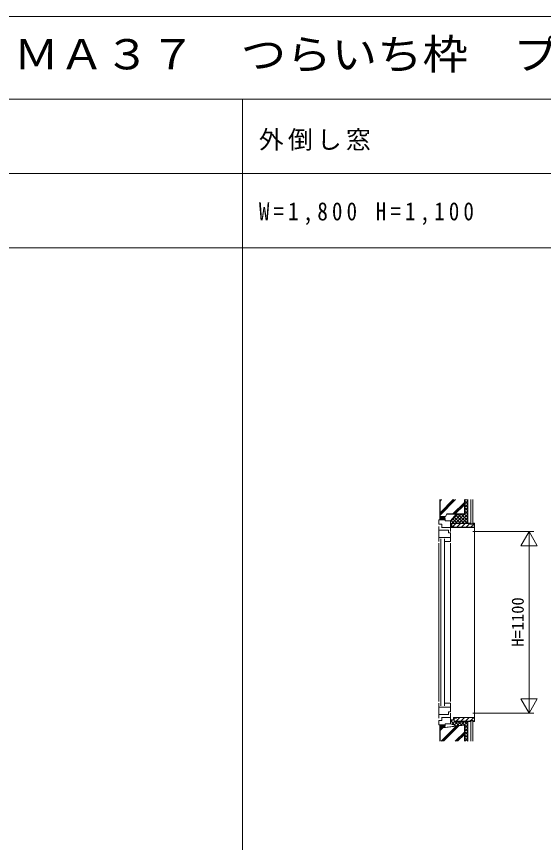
# Model space of a CAD drawing. Units: millimetres, scale not verified. Extents: x -14850 to 12650, y -10500 to 9500.
# Drawn here: x -10757 to -7568, y 4500 to 9500 of the extents above; entities that cross this region are included whole.
import ezdxf
from ezdxf.enums import TextEntityAlignment as Align

# ---------------------------------------------------------------- set-up
doc = ezdxf.new("R2010")
doc.units = ezdxf.units.MM
doc.header["$LTSCALE"] = 50
doc.layers.add('0-0_0', color=7, linetype='Continuous')
for name, color, linetype, lineweight in [('0-1_YKK_F1', 7, 'Continuous', 9), ('0-2_YKK_Z1', 7, 'Continuous', 9), ('0-4_YKK_C2', 5, 'Continuous', 9), ('0-5_YKK_N1', 2, 'Continuous', 9), ('0-8_YKK_C1', 4, 'Continuous', 9)]:
    doc.layers.add(name, color=color, linetype=linetype, lineweight=lineweight)
doc.styles.add('ＭＳ ゴシック', font='')
doc.styles.get('ＭＳ ゴシック').set_extended_font_data('MS Gothic')

msp = doc.modelspace()

# ---------------------------------------------------------------- linework, layer by layer
at = {"layer": '0-1_YKK_F1'}
for p, q in [((-14850, 9500), (12650, 9500)), ((-14850, 9000), (12450, 9000)), ((-9390, -10500), (-9390, 9000)), ((-14850, 8550), (12450, 8550)), ((-14850, 8100), (12450, 8100))]:
    msp.add_line(p, q, dxfattribs=at)
at = {"layer": '0-2_YKK_Z1'}
for p, q in [((-8195, 6472.5), (-8195, 6575.51)), ((-8100, 6575.51), (-8193.5, 6482.02)), ((-8184.86, 6575.51), (-8193.5, 6566.87)), ((-8109.9, 6575.51), (-8193.5, 6491.91)), ((-8114.15, 6575.51), (-8193.5, 6496.16)), ((-8193.5, 6575.51), (-8193.5, 6474)), ((-8046.5, 6558.31), (-8115.8, 6489)), ((-8046.5, 6554.06), (-8111.56, 6489)), ((-8046.5, 6489), (-8046.5, 6575.51)), ((-8045, 6487.5), (-8045, 6575.51)), ((-8045, 6487.5), (-8045, 6575.51)), ((-8045, 6567.5), (-8036.99, 6575.51)), ((-8025, 6547.5), (-8045, 6567.5)), ((-8045, 6547.5), (-8025, 6567.5)), ((-8025, 6567.5), (-8033.01, 6575.51)), ((-8025, 6432.5), (-8025, 6575.51)), ((-8046.5, 6544.16), (-8101.66, 6489)), ((-8025, 6527.5), (-8045, 6547.5)), ((-8045, 6527.5), (-8025, 6547.5)), ((-8025, 6507.5), (-8045, 6527.5)), ((-8045, 6507.5), (-8025, 6527.5)), ((-8045, 6487.5), (-8025, 6507.5)), ((-8025, 6487.5), (-8045, 6507.5)), ((-8195, 6472.5), (-8160, 6472.5)), ((-8193.5, 6474), (-8160.93, 6474)), ((-8185, 6471), (-8185, 6454)), ((-8183.5, 6472.5), (-8181.5, 6472.5)), ((-8183.5, 6452.5), (-8181.5, 6452.5)), ((-8180, 6471), (-8180, 6454)), ((-8170, 6471), (-8170, 6454)), ((-8168.5, 6472.5), (-8166.5, 6472.5)), ((-8168.5, 6452.5), (-8166.5, 6452.5)), ((-8165, 6471), (-8165, 6454)), ((-8160.93, 6474), (-8153.43, 6489)), ((-8160, 6472.5), (-8152.5, 6487.5)), ((-8046.5, 6489), (-8153.43, 6489)), ((-8152.5, 6487.5), (-8045, 6487.5)), ((-8130, 6447.5), (-8096, 6487.5)), ((-8128, 6444.5), (-8085, 6487.5)), ((-8110, 6432.5), (-8127.7, 6450.2)), ((-8120, 6432.5), (-8065, 6487.5)), ((-8090, 6432.5), (-8118.51, 6461.01)), ((-8070, 6432.5), (-8109.32, 6471.82)), ((-8050, 6432.5), (-8100.14, 6482.64)), ((-8100, 6432.5), (-8045, 6487.5)), ((-8030, 6432.5), (-8085, 6487.5)), ((-8080, 6432.5), (-8025, 6487.5)), ((-8025, 6447.5), (-8065, 6487.5)), ((-8060, 6432.5), (-8025, 6467.5)), ((-8025, 6467.5), (-8045, 6487.5)), ((-8124, 6410.5), (-8110, 6410.5)), ((-8123, 6431.5), (-8123, 6411.5)), ((-8123, 6431.5), (-8011, 6431.5)), ((-8109, 6411.5), (-8123, 6411.5)), ((-8117.21, 6411.5), (-8097.21, 6431.5)), ((-8110, 6407.5), (-8110, 6410.5)), ((-8110, 6407.5), (-7985, 6407.5)), ((-8109, 6411.5), (-8109, 6408.5)), ((-7986, 6408.5), (-8109, 6408.5)), ((-8091.92, 6408.5), (-8068.92, 6431.5)), ((-8063.64, 6408.5), (-8040.64, 6431.5)), ((-8040, 6432.5), (-8025, 6447.5)), ((-8035.35, 6408.5), (-8012.35, 6431.5)), ((-8011, 6426.5), (-8011, 6431.5)), ((-7994, 6426.5), (-8011, 6426.5)), ((-8010, 6427.5), (-8010, 6432.5)), ((-7995, 6427.5), (-8010, 6427.5)), ((-8007.07, 6408.5), (-7986, 6429.57)), ((-7995, 6427.5), (-7995, 6432.5)), ((-7995, 6432.5), (-7985, 6432.5)), ((-7994, 6431.5), (-7986, 6431.5)), ((-7994, 6426.5), (-7994, 6431.5)), ((-7986, 6431.5), (-7986, 6408.5)), ((-7985, 6407.5), (-7985, 6432.5)), ((-7985, 5257.5), (-7985, 6407.5)), ((-8109, 5254.5), (-8095, 5254.5)), ((-8108, 5250.71), (-8105.21, 5253.5)), ((-8094, 5253.5), (-8108, 5253.5)), ((-8108, 5233.5), (-8108, 5253.5)), ((-8096.92, 5233.5), (-8073.92, 5256.5)), ((-8095, 5257.5), (-7985, 5257.5)), ((-8095, 5257.5), (-8095, 5254.5)), ((-8094, 5253.5), (-8094, 5256.5)), ((-7986, 5256.5), (-8094, 5256.5)), ((-8068.64, 5233.5), (-8045.64, 5256.5)), ((-8040.35, 5233.5), (-8017.35, 5256.5)), ((-8007.07, 5238.5), (-7989.07, 5256.5)), ((-7986, 5233.5), (-7986, 5256.5)), ((-7985, 5257.5), (-7985, 5232.5)), ((-8195, 5192.5), (-8045, 5212.5)), ((-8193.5, 5191.19), (-8046.5, 5210.79)), ((-8095.64, 5204.23), (-8187.1, 5112.77)), ((-8185, 5211), (-8185, 5195.55)), ((-8183.5, 5212.5), (-8181.5, 5212.5)), ((-8090.75, 5204.89), (-8182.86, 5112.77)), ((-8180, 5211), (-8180, 5195.81)), ((-8079.32, 5206.41), (-8172.96, 5112.77)), ((-8170, 5211), (-8170, 5197.55)), ((-8168.5, 5212.5), (-8166.5, 5212.5)), ((-8165, 5211), (-8165, 5197.81)), ((-8130, 5217.5), (-8096.21, 5205.67)), ((-8119.64, 5237.86), (-8128, 5229.5)), ((-8127, 5234.5), (-8099.22, 5206.73)), ((-8105, 5232.5), (-8122.59, 5214.91)), ((-8108, 5233.5), (-8011, 5233.5)), ((-8085, 5232.5), (-8107.78, 5209.72)), ((-8105, 5232.5), (-8080.29, 5207.79)), ((-8065, 5232.5), (-8091.15, 5206.35)), ((-8085, 5232.5), (-8062.65, 5210.15)), ((-8045, 5232.5), (-8068.08, 5209.42)), ((-8065, 5232.5), (-8045, 5212.5)), ((-8046.5, 5112.77), (-8046.5, 5210.79)), ((-8045, 5232.5), (-8025, 5212.5)), ((-8025, 5232.5), (-8045, 5212.5)), ((-8045, 5212.5), (-8045, 5112.77)), ((-8025, 5212.5), (-8045, 5192.5)), ((-8045, 5212.5), (-8025, 5192.5)), ((-8045, 5212.5), (-8045, 5112.77)), ((-8025, 5232.5), (-8025, 5232.5)), ((-8025, 5232.5), (-8025, 5212.5)), ((-8025, 5212.5), (-8025, 5112.77)), ((-7994, 5238.5), (-8011, 5238.5)), ((-8011, 5238.5), (-8011, 5233.5)), ((-7995, 5237.5), (-8010, 5237.5)), ((-8010, 5237.5), (-8010, 5232.5)), ((-8007.5, 5237.5), (-8007.5, 5112.77)), ((-7995, 5237.5), (-8007.5, 5237.5)), ((-7995, 5112.77), (-7995, 5237.5)), ((-7995, 5237.5), (-7995, 5232.5)), ((-7995, 5232.5), (-7985, 5232.5)), ((-7994, 5238.5), (-7994, 5233.5)), ((-7994, 5233.5), (-7986, 5233.5)), ((-8195, 5112.77), (-8195, 5192.5)), ((-8177.23, 5193.36), (-8193.5, 5177.09)), ((-8188.65, 5191.83), (-8193.5, 5186.99)), ((-8193.5, 5191.19), (-8193.5, 5112.77)), ((-8183.3, 5194.06), (-8181.3, 5194.33)), ((-8168.3, 5196.06), (-8166.3, 5196.33)), ((-8046.5, 5168.52), (-8102.25, 5112.77)), ((-8046.5, 5164.28), (-8098.01, 5112.77)), ((-8046.5, 5154.38), (-8088.11, 5112.77)), ((-8045, 5192.5), (-8025, 5172.5)), ((-8025, 5192.5), (-8045, 5172.5)), ((-8045, 5172.5), (-8025, 5152.5)), ((-8025, 5172.5), (-8045, 5152.5)), ((-8045, 5152.5), (-8025, 5132.5)), ((-8025, 5152.5), (-8045, 5132.5)), ((-8045, 5132.5), (-8026.27, 5113.77)), ((-8025, 5132.5), (-8043.73, 5113.77))]:
    msp.add_line(p, q, dxfattribs=at)
for points in [[(-7995, 6575.51), (-7995, 6427.5), (-8007.5, 6427.5), (-8007.5, 6575.51)], [(-7995.5, 6575.51), (-7995.5, 6428), (-8007, 6428), (-8007, 6575.51)], [(-8124, 6410.5), (-8124, 6432.5), (-8010, 6432.5)], [(-8109, 5254.5), (-8109, 5232.5), (-8010, 5232.5)], [(-7995.5, 5112.77), (-7995.5, 5237), (-8007, 5237), (-8007, 5112.77)]]:
    msp.add_lwpolyline(points, dxfattribs=at)
for centre, start, end in [((-8183.5, 6471), 90, 180), ((-8183.5, 6454), 180, 270), ((-8181.5, 6471), 0, 90), ((-8181.5, 6454), 270, 0), ((-8168.5, 6471), 90, 180), ((-8168.5, 6454), 180, 270), ((-8166.5, 6471), 0, 90), ((-8166.5, 6454), 270, 0), ((-8183.5, 5211), 90, 180), ((-8181.5, 5211), 0, 90), ((-8168.5, 5211), 90, 180), ((-8166.5, 5211), 0, 90), ((-8183.5, 5195.55), 180, 277.59457), ((-8181.5, 5195.81), 277.59457, 0), ((-8168.5, 5197.55), 180, 277.59457), ((-8166.5, 5197.81), 277.59457, 0)]:
    msp.add_arc(centre, 1.5, start, end, dxfattribs=at)
at = {"layer": '0-4_YKK_C2'}
for p, q in [((-8195, 6452.5), (-8194, 6453.5)), ((-8193.28, 6472.5), (-8194.14, 6471.64)), ((-8187.63, 6472.5), (-8194, 6466.13)), ((-8185, 6469.47), (-8194, 6460.47)), ((-8185, 6463.82), (-8194, 6454.81)), ((-8185, 6458.16), (-8190.66, 6452.5)), ((-8185, 6472.5), (-8185, 6452.5)), ((-8180, 6472.5), (-8180, 6452.5)), ((-8172.63, 6472.5), (-8180, 6465.13)), ((-8178.28, 6472.5), (-8180, 6470.78)), ((-8170, 6469.47), (-8180, 6459.47)), ((-8170, 6463.82), (-8180, 6453.81)), ((-8170, 6458.16), (-8175.66, 6452.5)), ((-8170, 6472.5), (-8170, 6452.5)), ((-8130, 6407.5), (-8130, 6447.5)), ((-8110, 6407.5), (-8130, 6407.5)), ((-8110, 6410.5), (-8110, 6407.5)), ((-8111.5, 5257.5), (-8111.5, 5242.5)), ((-8095, 5257.5), (-8111.5, 5257.5)), ((-8095, 5259.5), (-8095, 5254.5)), ((-8193.28, 5212.5), (-8194.14, 5211.64)), ((-8187.63, 5212.5), (-8194, 5206.13)), ((-8185, 5209.47), (-8194, 5200.47)), ((-8185, 5203.81), (-8194, 5194.81)), ((-8185, 5212.5), (-8185, 5193.83)), ((-8180, 5212.5), (-8180, 5194.5)), ((-8172.63, 5212.5), (-8180, 5205.13)), ((-8178.28, 5212.5), (-8180, 5210.78)), ((-8170, 5209.47), (-8180, 5199.47)), ((-8170, 5203.81), (-8179.21, 5194.61)), ((-8170, 5212.5), (-8170, 5195.83)), ((-8127.85, 5242), (-8130, 5239.85)), ((-8130, 5236), (-8125, 5236)), ((-8130, 5217.5), (-8130, 5236)), ((-8125, 5239.2), (-8128.2, 5236)), ((-8125, 5242.5), (-8111.5, 5242.5)), ((-8125, 5236), (-8125, 5242.5)), ((-8195, 5192.5), (-8194, 5193.5)), ((-8185, 5198.16), (-8189.99, 5193.17)), ((-8170, 5198.16), (-8172.68, 5195.48))]:
    msp.add_line(p, q, dxfattribs=at)
for points in [[(-8195, 6472.5), (-8194, 6471.5), (-8194, 6453.5)], [(-8195, 5212.5), (-8194, 5211.5), (-8194, 5193.5)]]:
    msp.add_lwpolyline(points, dxfattribs=at)
msp.add_lwpolyline([(-8125, 5242.5), (-8125, 5236), (-8130, 5236), (-8130, 5242.5), (-8129.5, 5242), (-8125.5, 5242)], close=True, dxfattribs=at)
at = {"layer": '0-5_YKK_N1'}
for p, q in [((-7995, 6382.5), (-7625, 6382.5)), ((-7655, 6382.5), (-7655, 6282.5)), ((-7655, 5283.5), (-7655, 6381.5)), ((-7705, 6295.9), (-7605, 6295.9)), ((-7705, 5369.1), (-7655, 5282.5)), ((-7605, 5369.1), (-7705, 5369.1)), ((-7655, 5282.5), (-7655, 5382.5)), ((-7655, 5282.5), (-7605, 5369.1)), ((-7995, 5282.5), (-7625, 5282.5))]:
    msp.add_line(p, q, dxfattribs=at)
msp.add_lwpolyline([(-7605, 6295.9), (-7655, 6382.5), (-7705, 6295.9)], dxfattribs=at)
at = {"layer": '0-8_YKK_C1'}
for p, q in [((-8200, 6452.5), (-8200, 6427.5)), ((-8162.7, 6452.5), (-8200, 6452.5)), ((-8162.7, 6461.5), (-8162.7, 6447.5)), ((-8200, 6427.5), (-8182.5, 6427.5)), ((-8200, 6412.5), (-8200, 6322.5)), ((-8182.5, 6405.5), (-8182.5, 6427.5)), ((-8182.5, 6407.5), (-8130, 6407.5)), ((-8162.7, 6447.5), (-8130, 6447.5)), ((-8130, 6447.5), (-8130, 6382.5)), ((-8141.5, 6390.5), (-8200, 6390.5)), ((-8141.5, 6373.5), (-8141.5, 6390.5)), ((-8130, 6373.5), (-8141.5, 6373.5)), ((-8130, 6322.5), (-8130, 6373.5)), ((-8130, 6346.5), (-8200, 6346.5)), ((-8200, 6312.5), (-8200, 5352.5)), ((-8189, 6337.5), (-8189, 5327.5)), ((-8167, 6337.5), (-8167, 5327.5)), ((-8130, 6322.5), (-8164, 6322.5)), ((-8130, 6312.5), (-8130, 5352.5)), ((-8200, 5252.5), (-8200, 5342.5)), ((-8130, 5318.5), (-8200, 5318.5)), ((-8130, 5342.5), (-8164, 5342.5)), ((-8130, 5342.5), (-8130, 5291.5)), ((-8141.5, 5274.5), (-8200, 5274.5)), ((-8182.5, 5259.5), (-8182.5, 5237.5)), ((-8182.5, 5257.5), (-8130, 5257.5)), ((-8141.5, 5291.5), (-8141.5, 5274.5)), ((-8130, 5291.5), (-8141.5, 5291.5)), ((-8130, 5217.5), (-8130, 5282.5)), ((-8200, 5237.5), (-8182.5, 5237.5)), ((-8200, 5212.5), (-8200, 5237.5)), ((-8162.7, 5212.5), (-8200, 5212.5)), ((-8162.7, 5217.5), (-8130, 5217.5)), ((-8162.7, 5203.5), (-8162.7, 5217.5))]:
    msp.add_line(p, q, dxfattribs=at)

# ---------------------------------------------------------------- texts
at = {"layer": '0-0_0', "color": 3, "style": 'ＭＳ ゴシック', "width": 1.1}
msp.add_text('ＥＸＭ３７ＰＦ０１\u3000ＥＸＩＭＡ３７\u3000つらいち枠\u3000プロジェクト系窓', height=183.3, dxfattribs=at).set_placement((-14350, 9125), align=Align.BOTTOM_LEFT)
at = {"layer": '0-0_0', "char_height": 110, "attachment_point": 7, "style": 'ＭＳ ゴシック'}
for s, insert in [('\\T1.17;外倒し窓', (-9290, 8687.5)), ('\\T1.39;\\W0.85;W=1,800\\~H=1,100', (-9290, 8237.5))]:
    msp.add_mtext(s, dxfattribs=dict(at, insert=insert))
at = {"layer": '0-5_YKK_N1', "color": 4, "style": 'ＭＳ ゴシック'}
msp.add_text('H=1100', height=73.31, rotation=90, dxfattribs=at).set_placement((-7665, 5685.07), align=Align.BOTTOM_LEFT)

doc.saveas('drawing.dxf')
